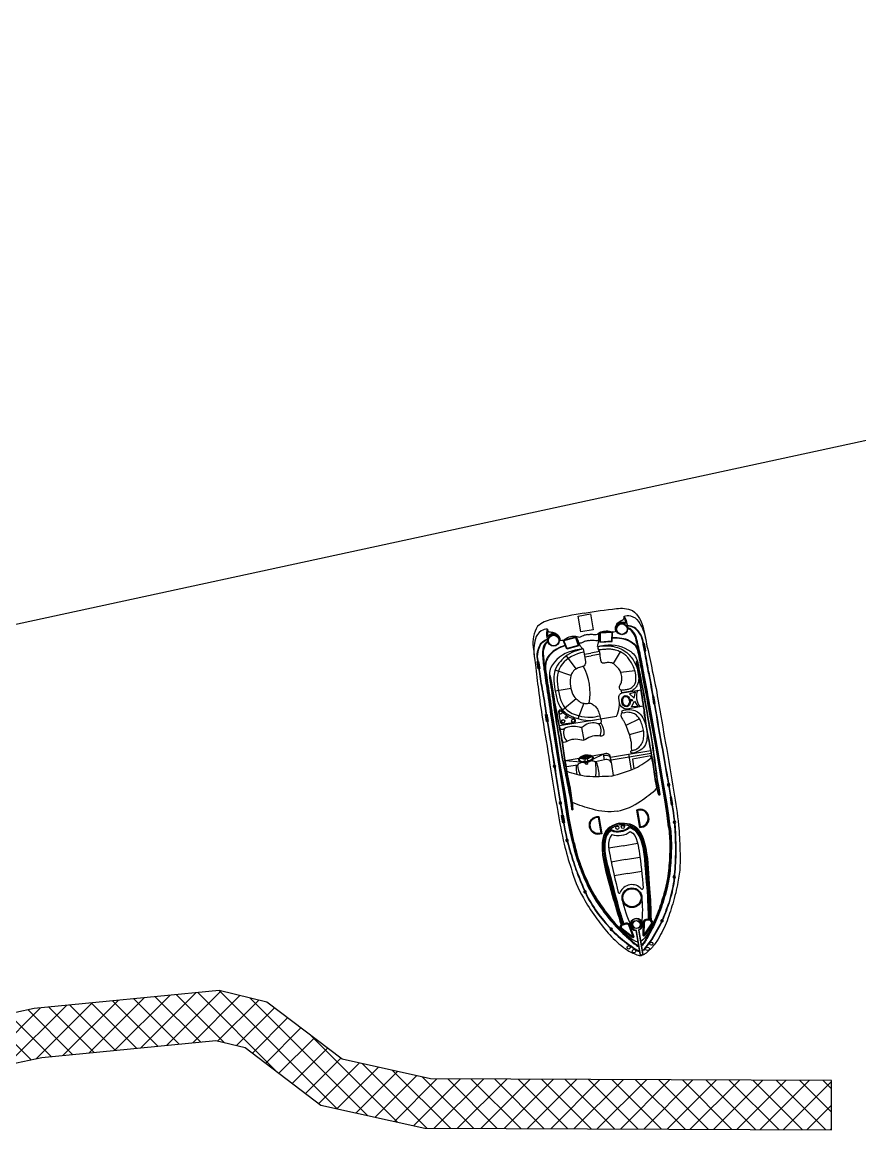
# Model space of a CAD drawing. Header units: metres. Extents: x 258469 to 261959, y 2180031 to 2183133.
# Drawn here: x 259008.7 to 259169.6, y 2182811 to 2183024 of the extents above; entities that cross this region are included whole.
import ezdxf

# ---------------------------------------------------------------- set-up
doc = ezdxf.new("R2010")
doc.units = ezdxf.units.M
doc.layers.add('PORT', color=5, linetype='Continuous')
doc.layers.add('village', color=3, linetype='Continuous')

msp = doc.modelspace()

# ---------------------------------------------------------------- linework, layer by layer
at = {"color": 32, "true_color": 0xcd6928}
for p, q in [((259124.18, 2182908.34), (259124.2, 2182908.42)), ((259110.12, 2182905.98), (259110.07, 2182906.04)), ((259115.1, 2182899.67), (259113.25, 2182902.16)), ((259116.63, 2182902.49), (259117.9, 2182902.7)), ((259116.72, 2182901.98), (259117.99, 2182902.19)), ((259119.56, 2182902.98), (259117.9, 2182902.7)), ((259119.69, 2182902.48), (259117.99, 2182902.19)), ((259123.51, 2182902.95), (259122.17, 2182900.69)), ((259114.04, 2182898.35), (259111.06, 2182899.41)), ((259126.39, 2182899.26), (259123.67, 2182898.96)), ((259114.1, 2182895.87), (259111.08, 2182895.35)), ((259115.07, 2182893.89), (259112.46, 2182891.72)), ((259116.54, 2182893.04), (259115.41, 2182890.08)), ((259118.97, 2182889.88), (259111.9, 2182888.69)), ((259116.13, 2182888.4), (259116.55, 2182885.92)), ((259127.26, 2182890.02), (259124.63, 2182888.75)), ((259128.04, 2182887.75), (259125.3, 2182887)), ((259115.64, 2182882.44), (259113.02, 2182882)), ((259116.78, 2182882.25), (259115.83, 2182882.43)), ((259116.81, 2182882.41), (259115.96, 2182882.56)), ((259117.68, 2182882.79), (259116.14, 2182882.53)), ((259117.09, 2182882.45), (259117.81, 2182882.86)), ((259117.16, 2182882.32), (259117.99, 2182882.78)), ((259120.36, 2182883.24), (259118.18, 2182882.87)), ((259120.36, 2182883.24), (259118.25, 2182882.22)), ((259120.54, 2182882.18), (259120.36, 2182883.24)), ((259125.17, 2182883.23), (259129.42, 2182883.95)), ((259125.25, 2182882.73), (259129.5, 2182883.44)), ((259115.89, 2182881.74), (259113.02, 2182882)), ((259124.12, 2182865.67), (259121.34, 2182865.2)), ((259124.12, 2182865.67), (259126.9, 2182866.14)), ((259124.58, 2182862.98), (259121.8, 2182862.52)), ((259124.58, 2182862.98), (259127.35, 2182863.45)), ((259125.03, 2182860.29), (259127.68, 2182860.74)), ((259125.03, 2182860.29), (259122.37, 2182859.85))]:
    msp.add_line(p, q, dxfattribs=at)
for points in [[(259116.61, 2182910.34, 0.01736), (259110.44, 2182909.15, 0.12634), (259107.66, 2182907.83, 0.172899), (259106.83, 2182903.81, 0.013884), (259107.27, 2182900.43, 0.008973), (259107.85, 2182895.6, 0.01509), (259108.62, 2182890.08, -0.002245), (259109.99, 2182881.61, 0.003342), (259111.55, 2182872.21, 0.016984), (259112.79, 2182865.95, 0.024546), (259114.11, 2182861.32, 0.067942), (259116.48, 2182855.62, 0.033948), (259118.79, 2182852.02, 0.022001), (259121.21, 2182848.88, 0.042872), (259124.04, 2182846.21, 0.059514), (259125.96, 2182845.03, 0.046364), (259127, 2182844.63, 0.104882), (259127.67, 2182844.56, 0.104882)], [(259116.61, 2182910.34, -0.01736), (259122.84, 2182911.24, -0.12634), (259125.9, 2182910.89, -0.172899), (259128, 2182907.37, -0.013884), (259128.69, 2182904.03, -0.008973), (259129.72, 2182899.28, -0.01509), (259130.79, 2182893.81, 0.002245), (259132.27, 2182885.36, -0.003342), (259133.87, 2182875.96, -0.016984), (259134.74, 2182869.64, -0.024546), (259135.01, 2182864.83, -0.067942), (259134.64, 2182858.67, -0.033948), (259133.63, 2182854.52, -0.022001), (259132.37, 2182850.76, -0.042872), (259130.56, 2182847.31, -0.059514), (259129.14, 2182845.56, -0.046364), (259128.29, 2182844.85, -0.104882), (259127.67, 2182844.56, -0.104882)], [(259124.29, 2182909.76, -0.164393), (259125.5, 2182909.82, -0.188684), (259127.08, 2182908.75, -0.10758), (259128.41, 2182905.52)], [(259129.01, 2182898.81, -0.002941), (259128.32, 2182902.56, 0.002014), (259127.87, 2182904.95, 0.130992), (259127.17, 2182906.56, 0.261832), (259124.94, 2182907.89, 0.261832)], [(259129.09, 2182898.82, -0.002942), (259128.4, 2182902.58, 0.002013), (259127.94, 2182904.97, 0.130442), (259127.23, 2182906.6, 0.261246), (259124.95, 2182907.97, 0.209197)], [(259133.15, 2182869.28), (259132.88, 2182871.53), (259132.5, 2182874.12), (259131.76, 2182878.33), (259130.79, 2182884.12), (259129.13, 2182893.38, -0.002601), (259128.17, 2182898.4, 0.004411), (259127.36, 2182902.66, 0.013009), (259126.66, 2182905.57, 0.113396), (259125.84, 2182907.05, 0.146005), (259124.96, 2182907.59, 1.595219)], [(259109.55, 2182907.29, 0.164393), (259108.39, 2182906.94, 0.188684), (259107.25, 2182905.41, 0.10758), (259107.05, 2182901.92)], [(259122.03, 2182905.72, -0.043195), (259123.84, 2182905.56, -0.183415), (259126.47, 2182904.17, -0.094511), (259127.2, 2182902.66)], [(259122.03, 2182905.64, -0.043334), (259123.83, 2182905.49, -0.18333), (259126.41, 2182904.12, -0.123985), (259127.23, 2182902.13, 0.015377), (259127.59, 2182900.66)], [(259133.07, 2182869.27), (259132.8, 2182871.52), (259132.42, 2182874.11), (259131.69, 2182878.32), (259130.72, 2182884.1), (259129.05, 2182893.36, -0.002601), (259128.09, 2182898.38, 0.004411), (259127.28, 2182902.65, 0.013003), (259126.59, 2182905.55, 0.113337), (259125.78, 2182907, 0.144821), (259124.95, 2182907.51, 0.138987)], [(259133, 2182869.26), (259132.73, 2182871.51), (259132.35, 2182874.1), (259131.61, 2182878.31), (259130.64, 2182884.09), (259128.97, 2182893.35, -0.002601), (259128.02, 2182898.37, 0.00441), (259127.21, 2182902.63, 0.012997), (259126.52, 2182905.53, 0.113276), (259125.73, 2182906.95, 0.142458), (259124.95, 2182907.43, 0.142458)], [(259108.6, 2182895.38, 0.002942), (259108.02, 2182899.15, -0.002013), (259107.67, 2182901.56, -0.130442), (259107.8, 2182903.33, -0.261246), (259109.52, 2182905.38, -0.209197)], [(259108.67, 2182895.39, 0.002941), (259108.09, 2182899.16, -0.002014), (259107.74, 2182901.57, -0.130992), (259107.88, 2182903.31, -0.261832), (259109.54, 2182905.3, -0.261832)], [(259114.42, 2182866.13), (259113.93, 2182868.34), (259113.45, 2182870.92), (259112.76, 2182875.14), (259111.79, 2182880.92), (259110.34, 2182890.22, 0.002601), (259109.6, 2182895.27, -0.004411), (259108.97, 2182899.57, -0.013009), (259108.68, 2182902.55, -0.113396), (259108.97, 2182904.22, -0.146005), (259109.63, 2182905.01, -1.595219)], [(259114.49, 2182866.14), (259114.01, 2182868.36), (259113.52, 2182870.93), (259112.84, 2182875.15), (259111.87, 2182880.93), (259110.41, 2182890.23, 0.002601), (259109.68, 2182895.29, -0.004411), (259109.05, 2182899.58, -0.013003), (259108.75, 2182902.55, -0.113337), (259109.04, 2182904.19, -0.144821), (259109.66, 2182904.94, -0.138987)], [(259114.57, 2182866.16), (259114.08, 2182868.37), (259113.6, 2182870.95), (259112.92, 2182875.16), (259111.94, 2182880.95), (259110.49, 2182890.24, 0.002601), (259109.75, 2182895.3, -0.00441), (259109.12, 2182899.59, -0.012997), (259108.83, 2182902.56, -0.113276), (259109.11, 2182904.16, -0.142458), (259109.69, 2182904.86, -0.142458)], [(259113.01, 2182904.2, 0.043195), (259111.34, 2182903.46, 0.183415), (259109.32, 2182901.29, 0.094511), (259109.12, 2182899.62)], [(259113.03, 2182904.13, 0.043334), (259111.38, 2182903.39, 0.18333), (259109.39, 2182901.26, 0.123985), (259109.26, 2182899.11, -0.015377), (259109.41, 2182897.6)], [(259116.41, 2182903.49), (259114.9, 2182903.23, 0.202722), (259110.53, 2182900.43, 0.178768), (259109.96, 2182897.98, -0.010028), (259110.65, 2182893.25, 0.005356), (259111.9, 2182885.47, 0.016605), (259113.05, 2182879.2, -0.018921), (259114.22, 2182872.7, 0.925873), (259114.48, 2182872.7, 0.041202), (259114.4, 2182873.88, 0.024461), (259113.78, 2182877.62, -0.012888), (259112.61, 2182884.83, 0.019359), (259111.82, 2182889.03, -0.002375), (259110.9, 2182893.89, 0.006386), (259110.4, 2182897, 0.013656), (259110.18, 2182898.24, 0.862706), (259109.94, 2182898.22, -0.648089)], [(259116.41, 2182903.49), (259116.56, 2182902.89), (259116.87, 2182901.07, -0.448043), (259116.16, 2182900.05, 0.025561), (259115.26, 2182899.74, 0.15676), (259114.43, 2182899.03, 0.144288), (259114.04, 2182898.31, 0.079427), (259113.95, 2182896.76, 0.054179), (259114.33, 2182895.06, 0.127294), (259115.09, 2182893.88, -0.025195), (259115.84, 2182893.27, 0.112656), (259116.55, 2182893.04, 0.061652), (259117.48, 2182893.05, -0.222278), (259118.22, 2182892.86, -0.049109), (259118.79, 2182892.39, -0.09997), (259119.26, 2182891.76, -0.045992), (259119.62, 2182890.64), (259119.75, 2182890.04)], [(259119.18, 2182903.95), (259120.56, 2182904.18, -0.202722), (259125.6, 2182902.97, -0.178768), (259126.94, 2182900.83, 0.010028), (259127.84, 2182896.14, -0.005356), (259129.21, 2182888.38, -0.016605), (259130.17, 2182882.08, 0.018921), (259131.18, 2182875.55, -0.925873), (259130.94, 2182875.47, -0.041202), (259130.63, 2182876.61, -0.024461), (259130, 2182880.35, 0.012888), (259128.74, 2182887.54, -0.019359), (259128.12, 2182891.77, 0.002375), (259127.39, 2182896.66, -0.006386), (259126.85, 2182899.76, -0.013656), (259126.65, 2182901.01, -0.862706), (259126.88, 2182901.07, 0.648089)], [(259132.85, 2182869.24), (259132.58, 2182871.49), (259132.2, 2182874.08), (259131.46, 2182878.28), (259130.49, 2182884.06), (259128.82, 2182893.32, -0.002601), (259127.87, 2182898.34, 0.00441), (259127.06, 2182902.6, 0.002867), (259126.92, 2182903.24, 0.002867)], [(259114.72, 2182866.19), (259114.23, 2182868.4), (259113.75, 2182870.97), (259113.07, 2182875.19), (259112.09, 2182880.97), (259110.64, 2182890.26, 0.002601), (259109.91, 2182895.32, -0.00441), (259109.28, 2182899.61, -0.002867), (259109.2, 2182900.26, -0.002867)], [(259126.81, 2182901.04, -0.016488), (259126.87, 2182900.82, 0.010023), (259127.76, 2182896.12, -0.005356), (259129.13, 2182888.37, -0.016607), (259130.09, 2182882.07, 0.018921), (259131.11, 2182875.53, 0.01143), (259131.11, 2182875.53, -0.913283), (259131.01, 2182875.5, -0.041174), (259130.71, 2182876.62, -0.024478), (259130.07, 2182880.36, 0.012889), (259128.82, 2182887.55, -0.019362), (259128.19, 2182891.78, 0.002377), (259127.47, 2182896.67, -0.006391), (259126.92, 2182899.77, -0.013664), (259126.73, 2182901.02, 0.000701), (259126.73, 2182901.02, -0.819976), (259126.81, 2182901.04, -0.819976)], [(259110.02, 2182898.22, 0.016488), (259110.04, 2182897.99, -0.010023), (259110.73, 2182893.26, 0.005356), (259111.97, 2182885.48, 0.016607), (259113.12, 2182879.22, -0.018921), (259114.3, 2182872.71, -0.01143), (259114.3, 2182872.71, 0.913283), (259114.41, 2182872.71, 0.041174), (259114.32, 2182873.87, 0.024478), (259113.7, 2182877.6, -0.012889), (259112.53, 2182884.82, 0.019362), (259111.74, 2182889.01, -0.002377), (259110.83, 2182893.87, 0.006391), (259110.33, 2182896.98, 0.013664), (259110.11, 2182898.22, -0.000701), (259110.11, 2182898.22, 0.819976), (259110.02, 2182898.22, 0.819976)], [(259129.01, 2182898.81, 0.006424), (259129.95, 2182893.64, 0.002217), (259131.43, 2182885.2, -0.003368), (259133.07, 2182875.74, -0.024633), (259133.97, 2182869.77, -0.015038), (259134.14, 2182865.77, -0.025461), (259134.13, 2182863.55, -0.013839), (259133.83, 2182858.92, -0.040238), (259132.86, 2182854.69, -0.016715), (259131.4, 2182850.91, -0.029693), (259129.32, 2182847.34, 0.015234), (259128.13, 2182845.79, -0.134036), (259127.89, 2182845.58, -0.024879), (259127.78, 2182845.52, -0.024879)], [(259129.09, 2182898.82, 0.006425), (259130.02, 2182893.66, 0.002217), (259131.5, 2182885.22, -0.003368), (259133.15, 2182875.76, -0.024633), (259134.05, 2182869.77, -0.015037), (259134.22, 2182865.78, -0.025439), (259134.21, 2182863.54, -0.013843), (259133.91, 2182858.91, -0.040266), (259132.93, 2182854.67, -0.016729), (259131.47, 2182850.87, -0.029739), (259129.38, 2182847.29, 0.01525), (259128.19, 2182845.75, -0.132389), (259127.92, 2182845.51, -0.028442), (259127.8, 2182845.45, -0.028442)], [(259108.6, 2182895.38, -0.006425), (259109.4, 2182890.19, -0.002217), (259110.76, 2182881.73, 0.003368), (259112.3, 2182872.25, 0.024633), (259113.41, 2182866.3, 0.015037), (259114.55, 2182862.47, 0.025439), (259115.29, 2182860.36, 0.013843), (259117.09, 2182856.08, 0.040266), (259119.4, 2182852.4, 0.016729), (259122.02, 2182849.29, 0.029739), (259125.17, 2182846.58, -0.01525), (259126.8, 2182845.51, 0.132389), (259127.12, 2182845.38, 0.028442), (259127.27, 2182845.36, 0.028442)], [(259108.67, 2182895.39, -0.006424), (259109.47, 2182890.2, -0.002217), (259110.84, 2182881.74, 0.003368), (259112.37, 2182872.26, 0.024633), (259113.48, 2182866.32, 0.015038), (259114.63, 2182862.49, 0.025461), (259115.36, 2182860.39, 0.013839), (259117.16, 2182856.12, 0.040238), (259119.46, 2182852.44, 0.016715), (259122.08, 2182849.34, 0.029693), (259125.21, 2182846.65, -0.015234), (259126.84, 2182845.57, 0.134036), (259127.14, 2182845.45, 0.024879), (259127.25, 2182845.44, 0.024879)], [(259119.75, 2182890.04), (259122.82, 2182890.56, 0.158322), (259123.31, 2182894.04, -0.417676), (259123.93, 2182895.03), (259127.55, 2182895.64)], [(259128.02, 2182892.46), (259124.79, 2182891.92, -0.406088), (259123.39, 2182893.33)], [(259119.75, 2182890.04, -0.291269), (259119.81, 2182889.26, -0.299867), (259119.32, 2182889.12, 0.273478), (259116.48, 2182888.59, -0.28657), (259115.73, 2182888.44, 0.198759), (259112.76, 2182888.14, -0.45148), (259112.01, 2182888.16, -1.463971)], [(259119.81, 2182889.28, -0.164009), (259120.39, 2182887.12, -0.407559), (259119.73, 2182886.71, 0.20466), (259116.9, 2182886.1, -0.28657), (259116.15, 2182885.95, 0.198759), (259113.17, 2182885.66, -0.45148), (259112.43, 2182885.67, -1.463971)], [(259122.29, 2182879.17), (259121.93, 2182881.36, 0.462925), (259120.54, 2182882.18), (259118.79, 2182881.78)], [(259121.77, 2182882.31), (259121.71, 2182882.65, 0.516839), (259120.36, 2182883.24, 0.282905)], [(259121.93, 2182881.36), (259121.77, 2182882.31, 0.545737), (259120.42, 2182882.88, 0.282905)], [(259121.88, 2182879.04, 0.033687), (259126.42, 2182880.54, 0.051879), (259129.64, 2182882.64, 1.92312)], [(259121.88, 2182879.04, -0.033687), (259117.09, 2182878.97, -0.051879), (259113.37, 2182879.9, -1.92312)], [(259123.01, 2182872.27, 0.096403), (259127.42, 2182874.22, 0.040538), (259130.61, 2182876.7, 1.92312)], [(259123.01, 2182872.27, -0.096403), (259118.21, 2182872.67, -0.040538), (259114.39, 2182873.97, -1.92312)], [(259126.69, 2182872.52), (259127.25, 2182869.19, 0.483063), (259129.07, 2182871.17, 0.50024), (259126.69, 2182872.52, 0.418424)], [(259119.46, 2182871.3), (259120.02, 2182867.97, -0.483063), (259117.66, 2182869.25, -0.50024), (259119.46, 2182871.3, -0.418424)], [(259132.85, 2182869.24, -0.031581), (259133.07, 2182865.75, -0.00492), (259133.02, 2182863.41, -0.028426), (259132.61, 2182859.37, -0.042959), (259131.64, 2182855.41, -0.035411), (259130.24, 2182851.57, -0.028829), (259128.8, 2182848.71, -0.092336), (259127.49, 2182847.24, -0.080328)], [(259133, 2182869.26, -0.031588), (259133.22, 2182865.75, -0.004924), (259133.18, 2182863.4, -0.028433), (259132.76, 2182859.34, -0.042917), (259131.78, 2182855.36, -0.035379), (259130.38, 2182851.51, -0.02413), (259128.66, 2182848.11, -0.075408), (259127.61, 2182846.53, -0.075408)], [(259133.07, 2182869.27, -0.031592), (259133.3, 2182865.75, -0.004926), (259133.25, 2182863.4, -0.028436), (259132.84, 2182859.33, -0.042895), (259131.86, 2182855.34, -0.035363), (259130.45, 2182851.48, -0.024111), (259128.73, 2182848.07, -0.077658), (259127.63, 2182846.44, -0.077658)], [(259133.15, 2182869.28, -0.031596), (259133.38, 2182865.75, -0.004928), (259133.33, 2182863.4, -0.02844), (259132.91, 2182859.32, -0.042875), (259131.93, 2182855.32, -0.035347), (259130.52, 2182851.45, -0.024093), (259128.8, 2182848.04, -0.079837), (259127.65, 2182846.34)], [(259114.42, 2182866.13, 0.031596), (259115.35, 2182862.72, 0.004928), (259116.17, 2182860.51, 0.02844), (259117.89, 2182856.79, 0.042875), (259120.13, 2182853.33, 0.035347), (259122.73, 2182850.14, 0.024093), (259125.47, 2182847.48, 0.079837), (259127.12, 2182846.25)], [(259114.49, 2182866.14, 0.031592), (259115.43, 2182862.75, 0.004926), (259116.24, 2182860.54, 0.028436), (259117.96, 2182856.83, 0.042895), (259120.2, 2182853.38, 0.035363), (259122.78, 2182850.19, 0.024111), (259125.53, 2182847.53, 0.077658), (259127.1, 2182846.35, 0.077658)], [(259114.57, 2182866.16, 0.031588), (259115.5, 2182862.77, 0.004924), (259116.31, 2182860.57, 0.028433), (259118.03, 2182856.87, 0.042917), (259120.26, 2182853.42, 0.035379), (259122.84, 2182850.24, 0.02413), (259125.58, 2182847.59, 0.075408), (259127.08, 2182846.44, 0.075408)], [(259114.72, 2182866.19, 0.031581), (259115.64, 2182862.82, 0.00492), (259116.45, 2182860.62, 0.028426), (259118.16, 2182856.94, 0.042959), (259120.38, 2182853.52, 0.035411), (259122.95, 2182850.35, 0.028829), (259125.25, 2182848.12, 0.092336), (259126.96, 2182847.16, 0.080328)], [(259124.07, 2182850.67), (259124.67, 2182850.81, -0.382221), (259125.29, 2182850.55), (259126.13, 2182848.32, -0.786544), (259125.85, 2182848), (259123.79, 2182849.56, -0.616464), (259124.07, 2182850.67, -3.844907)], [(259129.09, 2182851.51), (259128.47, 2182851.45, 0.382221), (259127.97, 2182851), (259127.9, 2182848.62, 0.786544), (259128.28, 2182848.41), (259129.71, 2182850.56, 0.616464), (259129.09, 2182851.51, 3.844907)]]:
    msp.add_lwpolyline(points, format="xyb", dxfattribs=at)
for points in [[(259117.86, 2182910.2), (259118.38, 2182907.14), (259115.99, 2182906.74), (259115.48, 2182909.8)], [(259114.98, 2182905.8), (259115.6, 2182904.11), (259113.3, 2182903.47), (259112.62, 2182905.16)], [(259114.93, 2182905.71), (259115.5, 2182904.17), (259113.34, 2182903.56), (259112.72, 2182905.11)], [(259119.65, 2182906.59), (259119.61, 2182904.79), (259121.99, 2182904.93), (259122.09, 2182906.76)], [(259119.72, 2182906.52), (259119.69, 2182904.87), (259121.92, 2182905.01), (259122.01, 2182906.67)], [(259126.21, 2182894.01), (259126.49, 2182895.2), (259125.32, 2182894.85)], [(259126.31, 2182893.43), (259126.96, 2182892.4), (259125.74, 2182892.35)]]:
    msp.add_lwpolyline(points, close=True, dxfattribs=at)
for points in [[(259127.96, 2182904.47), (259127.91, 2182904.46), (259128.14, 2182903.07), (259128.23, 2182903.08)], [(259128.3, 2182903.09), (259128.44, 2182903.12), (259128.2, 2182904.51), (259128.04, 2182904.48)], [(259107.94, 2182899.67), (259107.8, 2182899.65), (259107.57, 2182901.04), (259107.74, 2182901.07)], [(259107.81, 2182901.08), (259107.86, 2182901.09), (259108.1, 2182899.7), (259108.02, 2182899.68)], [(259129.81, 2182894.36), (259129.73, 2182894.34), (259129.97, 2182892.96), (259130.06, 2182892.98)], [(259130.14, 2182892.99), (259130.24, 2182893.01), (259130, 2182894.39), (259129.89, 2182894.37)], [(259109.51, 2182889.52), (259109.41, 2182889.51), (259109.18, 2182890.89), (259109.29, 2182890.91)], [(259109.37, 2182890.92), (259109.45, 2182890.93), (259109.68, 2182889.55), (259109.58, 2182889.54)], [(259121.71, 2182882.65), (259125.17, 2182883.23), (259125.67, 2182880.24)], [(259121.79, 2182882.14), (259125.25, 2182882.73)], [(259129.48, 2182882.51), (259129.42, 2182882.91), (259125.88, 2182882.31), (259126.19, 2182880.45)], [(259115.32, 2182881.17), (259113.21, 2182880.84)], [(259133.22, 2182875.01), (259133.12, 2182874.99), (259133.36, 2182873.55), (259133.47, 2182873.57)], [(259133.54, 2182873.58), (259133.68, 2182873.6), (259133.43, 2182875.05), (259133.29, 2182875.02)], [(259112.63, 2182870.07), (259112.5, 2182870.04), (259112.26, 2182871.49), (259112.4, 2182871.51)], [(259112.48, 2182871.52), (259112.58, 2182871.54), (259112.82, 2182870.1), (259112.71, 2182870.08)], [(259127.37, 2182844.74), (259126.59, 2182849.41)], [(259126.59, 2182849.37), (259127.37, 2182844.74)], [(259127.9, 2182844.83), (259127.12, 2182849.49)], [(259127.12, 2182849.46), (259127.9, 2182844.83)]]:
    msp.add_lwpolyline(points, dxfattribs=at)
for points in [[(259114.66, 2182889.32, 0.917705), (259114.52, 2182890.1, -0.209704), (259112.37, 2182891.58, 0.850912), (259111.72, 2182891.37), (259112.02, 2182889.55, 0.435659), (259112.62, 2182889.1)], [(259126.86, 2182872.42), (259127.38, 2182869.34, 0.460147), (259128.92, 2182871.15, 0.47706)], [(259119.33, 2182871.16), (259119.85, 2182868.07, -0.460147), (259117.81, 2182869.28, -0.47706)], [(259124.11, 2182850.48), (259124.72, 2182850.63, -0.383069), (259125.11, 2182850.48), (259125.96, 2182848.22, -0.853636), (259125.94, 2182848.17), (259123.91, 2182849.71, -0.613527)], [(259129.11, 2182851.32), (259128.48, 2182851.26, 0.383069), (259128.16, 2182850.99), (259128.09, 2182848.58, 0.853636), (259128.13, 2182848.53), (259129.54, 2182850.66, 0.613527)]]:
    msp.add_lwpolyline(points, format="xyb", close=True, dxfattribs=at)
for centre, radius in [((259123.87, 2182907.3), 1.09), ((259123.87, 2182907.3), 1.01), ((259110.76, 2182905.1), 1.09), ((259110.76, 2182905.1), 1.01), ((259125.72, 2182893.63), 0.163), ((259112.1, 2182891.27), 0.304), ((259112.59, 2182889.59), 0.304), ((259113.16, 2182890.31), 0.197), ((259114.51, 2182889.69), 0.304), ((259123.01, 2182869.11), 0.305), ((259124.05, 2182869.28), 0.305), ((259125.81, 2182855.66), 1.9), ((259125.81, 2182855.66), 1.9), ((259125.81, 2182855.66), 1.74), ((259125.81, 2182855.66), 1.74), ((259126.6, 2182850.5), 0.771), ((259126.75, 2182850.53), 0.771), ((259125.18, 2182846.11), 0.313), ((259128.8, 2182845.84), 0.349), ((259129.53, 2182846.84), 0.313), ((259126.19, 2182845.4), 0.349)]:
    msp.add_circle(centre, radius, dxfattribs=at)
for centre, radius, start, end in [((259121.44, 2182907.7), 3.52, 355.5384, 35.874), ((259121.1, 2182908.28), 3.52, 1.6681, 24.9006), ((259123.87, 2182907.3), 1.32, 55.3153, 200.2169), ((259123.87, 2182907.3), 1.17, 73.267, 200.2169), ((259112.91, 2182906.27), 3.52, 163.2114, 203.547), ((259113.05, 2182906.93), 3.52, 174.1848, 197.4173), ((259110.76, 2182905.1), 1.32, 358.8685, 143.7701), ((259110.76, 2182905.1), 1.17, 358.8685, 125.8184), ((259106.59, 2182894.92), 11.17, 350.4422, 27.9148), ((259129.78, 2182894.31), 3.12, 157.0113, 218.8988), ((259117.65, 2182887.75), 2.24, 332.7427, 36.9469), ((259114.9, 2182887.29), 2.24, 156.1672, 224.3147), ((259117.95, 2182881.86), 1.24, 157.9473, 185.5874), ((259116.96, 2182882.36), 0.166, 9.5427, 189.5427), ((259116.19, 2182881.57), 1.24, 15.1452, 41.1381), ((259110.92, 2182880.92), 0.237, 105.6381, 272.1405), ((259110.92, 2182880.92), 0.237, 290.7647, 87.0138), ((259117.59, 2182878.44), 3.55, 114.9769, 129.7327), ((259117.59, 2182878.44), 3.55, 104.4452, 110.7845), ((259117.07, 2182881.7), 0.347, 200.345, 358.6906), ((259117.95, 2182881.86), 1.24, 193.158, 193.4273), ((259117.59, 2182878.44), 3.55, 89.4918, 93.7317), ((259116.19, 2182881.57), 1.24, 5.6582, 5.9275), ((259117.59, 2182878.44), 3.55, 70.1677, 83.5187), ((259132.86, 2182877.37), 0.237, 113.3321, 265.9126), ((259132.86, 2182877.37), 0.237, 284.5728, 94.6719), ((259112.05, 2182873.87), 0.237, 104.4135, 274.5126), ((259112.05, 2182873.87), 0.237, 293.1728, 85.7533), ((259123.61, 2182870.71), 2.15, 270.8312, 322.0383), ((259133.99, 2182870.16), 0.237, 109.9278, 262.2034), ((259133.99, 2182870.16), 0.237, 280.8623, 91.2689), ((259122.97, 2182870.6), 2.15, 237.0471, 288.2543), ((259122.97, 2182870.6), 2.3, 240.5045, 288.2543), ((259123.02, 2182870.49), 2.89, 248.6669, 285.2692), ((259123.61, 2182870.71), 2.3, 270.8312, 318.5809), ((259123.59, 2182870.58), 2.89, 273.8162, 310.4186), ((259113.34, 2182866.69), 0.237, 107.8166, 278.2232), ((259113.34, 2182866.69), 0.237, 296.882, 89.1577), ((259133.95, 2182859.68), 0.237, 97.8893, 252.5235), ((259133.95, 2182859.68), 0.237, 271.1586, 79.2542), ((259116.8, 2182856.8), 0.237, 119.8312, 287.9269), ((259116.8, 2182856.8), 0.237, 306.5619, 101.1961), ((259123.37, 2182856.74), 0.202, 193.8804, 340.3481), ((259125.7, 2182855.88), 2.28, 97.8024, 159.6035), ((259125.84, 2182855.9), 2.28, 39.4819, 101.2831), ((259127.75, 2182857.48), 0.202, 218.7373, 5.2051), ((259143.7, 2182859.24), 20.14, 191.1445, 206.2153), ((259107.73, 2182853.19), 20.14, 352.8701, 7.9409), ((259126.6, 2182850.5), 1.13, 297.2092, 269.6587), ((259126.75, 2182850.53), 1.13, 289.4267, 261.8762), ((259131.56, 2182851.22), 0.237, 73.553, 241.1354), ((259131.56, 2182851.22), 0.237, 259.7731, 54.9152), ((259121.83, 2182849.59), 0.237, 144.1702, 299.3123), ((259121.83, 2182849.59), 0.237, 317.9501, 125.5325), ((259127.57, 2182845.15), 0.456, 243.4501, 315.6354), ((259127.57, 2182845.15), 0.456, 243.4501, 315.6354)]:
    msp.add_arc(centre, radius, start, end, dxfattribs=at)
for centre, major_axis, ratio in [((259124.66, 2182893.43), (0.13, -1.08), 0.758117), ((259116.96, 2182882.36), (-1.39, -0.23), 0.533092)]:
    msp.add_ellipse(centre, major_axis=major_axis, ratio=ratio, dxfattribs=at)
for start_param, end_param in [(4.712389, 5.232342), (0.830012, 1.576846)]:
    msp.add_ellipse((259117.06, 2182881.46), major_axis=(0.69, -4.09), ratio=0.425319, start_param=start_param, end_param=end_param, dxfattribs=at)
for points in [[(259122.75, 2182908), (259123.02, 2182908.42), (259123.71, 2182908.92), (259124.14, 2182909.13), (259124.3, 2182909.47), (259124.29, 2182909.76)], [(259111.58, 2182906.13), (259111.19, 2182906.43), (259110.37, 2182906.67), (259109.9, 2182906.73), (259109.64, 2182907), (259109.55, 2182907.29)], [(259117.3, 2182906.24), (259116.68, 2182906.1), (259116.27, 2182905.93), (259115.75, 2182905.71), (259115.26, 2182905.81), (259114.24, 2182905.85), (259113.2, 2182905.52), (259112.7, 2182905.2), (259112.36, 2182905.09), (259111.85, 2182905.08)], [(259116.41, 2182903.49), (259115.97, 2182903.94), (259115.63, 2182904.59), (259115.17, 2182905.83)], [(259117.3, 2182906.24), (259117.95, 2182906.31), (259118.38, 2182906.29), (259118.95, 2182906.25), (259119.37, 2182906.5), (259120.33, 2182906.88), (259121.42, 2182906.9), (259122, 2182906.76), (259122.35, 2182906.77), (259122.84, 2182906.93)], [(259119.18, 2182903.95), (259119.32, 2182904.5), (259119.43, 2182905.23), (259119.45, 2182906.55)], [(259116.41, 2182903.49), (259114.73, 2182902.99), (259112.97, 2182901.95), (259111.78, 2182900.75), (259110.93, 2182898.99), (259110.78, 2182897.34), (259111.13, 2182895.12), (259111.74, 2182892.83), (259112.88, 2182891.31), (259114.73, 2182890.31), (259116.46, 2182889.83), (259118.37, 2182889.78), (259119.75, 2182890.04)], [(259123.8, 2182895.51), (259123.48, 2182895.74), (259123.44, 2182896.28), (259123.72, 2182896.92), (259123.86, 2182897.65), (259123.74, 2182898.72), (259123.44, 2182899.44), (259122.74, 2182900.22), (259122.13, 2182900.7), (259121.19, 2182900.87), (259120.56, 2182900.78), (259120.12, 2182900.77), (259119.91, 2182901.06), (259119.76, 2182901.79), (259119.49, 2182903.18), (259119.32, 2182903.87), (259120.09, 2182904.06), (259121.59, 2182904.08), (259122.72, 2182903.84), (259123.95, 2182903.38), (259125.06, 2182902.57), (259125.85, 2182901.63), (259126.42, 2182900.63), (259126.84, 2182899.57), (259127.06, 2182898.39), (259127.04, 2182897.17), (259126.81, 2182896.52), (259126.42, 2182895.94), (259125.6, 2182895.35), (259125.01, 2182895.21), (259124.27, 2182895.09), (259123.84, 2182895.14), (259123.8, 2182895.51), (259124.14, 2182895.63), (259124.95, 2182895.74), (259125.61, 2182895.96), (259126.17, 2182896.45), (259126.5, 2182897.02), (259126.58, 2182897.79), (259126.4, 2182899.19), (259125.97, 2182900.3), (259125.42, 2182901.26), (259124.85, 2182902.01), (259124.34, 2182902.46), (259123.61, 2182902.9), (259122.66, 2182903.25), (259121.93, 2182903.39), (259121.07, 2182903.42), (259120.37, 2182903.39), (259119.87, 2182903.34), (259119.49, 2182903.33), (259119.36, 2182903.51)], [(259123.91, 2182891.28), (259123.73, 2182890.93), (259123.71, 2182890.5), (259124.08, 2182889.84), (259124.37, 2182889.32), (259124.76, 2182888.43), (259125.28, 2182887.08), (259125.47, 2182886.34), (259125.63, 2182885.56), (259125.68, 2182884.95), (259125.68, 2182884.38), (259125.75, 2182883.95)], [(259126.23, 2182884.06), (259125.94, 2182883.99), (259125.59, 2182883.85), (259125.67, 2182883.51), (259126.28, 2182883.53), (259127.4, 2182884.01), (259128.39, 2182885.11), (259128.71, 2182886.68), (259128.63, 2182888.15), (259128.1, 2182889.83), (259127.1, 2182891.22), (259126.12, 2182891.73), (259124.69, 2182891.8), (259124.07, 2182891.66), (259123.85, 2182891.46), (259124.03, 2182891.18), (259124.36, 2182891.21), (259125.49, 2182891.26), (259126.3, 2182890.99), (259126.99, 2182890.4), (259127.46, 2182889.65), (259127.83, 2182888.62), (259128.06, 2182887.6), (259128.06, 2182886.63), (259127.9, 2182885.63), (259127.34, 2182884.81), (259126.55, 2182884.18), (259126.23, 2182884.06)]]:
    msp.add_spline(points, degree=3, dxfattribs=at)
for points, knots in [([(259117.5, 2182905.1), (259117.28, 2182905.06), (259116.93, 2182905), (259116.42, 2182904.8), (259116.02, 2182904.52), (259115.72, 2182904.6), (259115.61, 2182904.63)], [0, 0, 0, 0, 0.00840925, 0.01405459, 0.02148076, 0.02583256, 0.02583256, 0.02583256, 0.02583256]), ([(259117.5, 2182905.1), (259117.71, 2182905.13), (259118.07, 2182905.19), (259118.61, 2182905.17), (259119.08, 2182905.03), (259119.33, 2182905.2), (259119.43, 2182905.27)], [0, 0, 0, 0, 0.00840925, 0.01405459, 0.02148076, 0.02583256, 0.02583256, 0.02583256, 0.02583256]), ([(259116.56, 2182902.89), (259114.85, 2182902.47), (259113.38, 2182901.75), (259111.42, 2182899.35), (259111.25, 2182897.74), (259111.88, 2182894.38), (259112.2, 2182892.62), (259114.53, 2182890.79), (259116.32, 2182890.28), (259118.47, 2182890.39), (259119.02, 2182890.51), (259119.62, 2182890.64)], [0, 0, 0, 0, 0.0684102, 0.0684102, 0.1368204, 0.1368204, 0.2052306, 0.2052306, 0.2736407, 0.2736407, 0.2974604, 0.2974604, 0.2974604, 0.2974604]), ([(259124.78, 2182892.5), (259125.13, 2182892.55), (259125.44, 2182893.13), (259125.16, 2182894.21), (259124.67, 2182894.49), (259124.01, 2182894.07), (259123.89, 2182893.34), (259124.31, 2182892.62), (259124.56, 2182892.48), (259124.78, 2182892.5)], [0, 0, 0, 0, 1.743273, 1.743273, 3.486547, 3.486547, 5.22982, 5.22982, 6.283185, 6.283185, 6.283185, 6.283185]), ([(259115.72, 2182882.15), (259115.75, 2182881.99), (259115.98, 2182881.81), (259117.13, 2182881.64), (259118.17, 2182882.17), (259118.24, 2182882.82), (259117.36, 2182883.12), (259116, 2182882.71), (259115.69, 2182882.35), (259115.72, 2182882.15)], [0, 0, 0, 0, 1.031451, 1.031451, 2.992455, 2.992455, 4.95346, 4.95346, 6.283185, 6.283185, 6.283185, 6.283185]), ([(259123.4, 2182870), (259122.12, 2182869.67), (259120.84, 2182868.98), (259119.94, 2182866.43), (259120.01, 2182865.04), (259120.55, 2182861.13), (259121.37, 2182858.72), (259122.53, 2182854.28), (259123.11, 2182852.41), (259123.72, 2182850.46)], [0, 0, 0, 0, 0.0462196, 0.0462196, 0.0924392, 0.0924392, 0.1947325, 0.1947325, 0.2709084, 0.2709084, 0.2709084, 0.2709084]), ([(259123.42, 2182869.93), (259122.1, 2182869.59), (259120.83, 2182868.84), (259119.99, 2182866.21), (259120.11, 2182864.79), (259120.7, 2182860.88), (259121.51, 2182858.45), (259122.66, 2182854.13), (259123.2, 2182852.36), (259123.79, 2182850.52)], [0, 0, 0, 0, 0.0480884, 0.0480884, 0.0961768, 0.0961768, 0.1985377, 0.1985377, 0.2704106, 0.2704106, 0.2704106, 0.2704106]), ([(259123.47, 2182869.7), (259122.13, 2182869.36), (259120.93, 2182868.59), (259120.2, 2182865.9), (259120.37, 2182864.45), (259121.04, 2182860.49), (259121.85, 2182857.99), (259123, 2182853.81), (259123.49, 2182852.22), (259123.99, 2182850.64)], [0, 0, 0, 0, 0.0508337, 0.0508337, 0.1016674, 0.1016674, 0.2060328, 0.2060328, 0.2709084, 0.2709084, 0.2709084, 0.2709084]), ([(259123.4, 2182870), (259124.71, 2182870.11), (259126.15, 2182869.87), (259127.83, 2182867.76), (259128.22, 2182866.42), (259128.98, 2182862.55), (259129, 2182860), (259129.35, 2182855.43), (259129.42, 2182853.47), (259129.47, 2182851.43)], [0, 0, 0, 0, 0.0462196, 0.0462196, 0.0924392, 0.0924392, 0.1947325, 0.1947325, 0.2709084, 0.2709084, 0.2709084, 0.2709084]), ([(259123.4, 2182869.92), (259124.75, 2182870.04), (259126.2, 2182869.75), (259127.86, 2182867.54), (259128.21, 2182866.15), (259128.93, 2182862.26), (259128.95, 2182859.7), (259129.28, 2182855.24), (259129.35, 2182853.39), (259129.4, 2182851.47)], [0, 0, 0, 0, 0.0480884, 0.0480884, 0.0961768, 0.0961768, 0.1985377, 0.1985377, 0.2704106, 0.2704106, 0.2704106, 0.2704106]), ([(259123.42, 2182869.69), (259124.8, 2182869.81), (259126.19, 2182869.47), (259127.76, 2182867.17), (259128.07, 2182865.74), (259128.73, 2182861.78), (259128.78, 2182859.16), (259129.07, 2182854.83), (259129.12, 2182853.17), (259129.17, 2182851.51)], [0, 0, 0, 0, 0.0508337, 0.0508337, 0.1016674, 0.1016674, 0.2060328, 0.2060328, 0.2709084, 0.2709084, 0.2709084, 0.2709084]), ([(259125.3, 2182869.39), (259125.58, 2182869.31), (259126.73, 2182868.83), (259128.21, 2182865.88), (259128.44, 2182861.33), (259128.97, 2182856.29), (259129.05, 2182852.9), (259129.09, 2182851.51)], [0.0234044, 0.0234044, 0.0234044, 0.0234044, 0.0350942, 0.0739111, 0.138251, 0.2165713, 0.2709084, 0.2709084, 0.2709084, 0.2709084]), ([(259121.8, 2182868.8), (259121.56, 2182868.63), (259120.63, 2182867.81), (259120.19, 2182864.54), (259121.47, 2182860.16), (259122.62, 2182855.22), (259123.64, 2182851.99), (259124.06, 2182850.66)], [0.0234044, 0.0234044, 0.0234044, 0.0234044, 0.0350942, 0.0739111, 0.138251, 0.2165713, 0.2709084, 0.2709084, 0.2709084, 0.2709084]), ([(259121.83, 2182868.6), (259121.4, 2182868.27), (259121.06, 2182867.88), (259120.49, 2182866.27), (259120.55, 2182864.9), (259120.92, 2182862.52), (259121.26, 2182861.37), (259122.17, 2182857.87), (259122.74, 2182855.49), (259123.69, 2182852.35), (259123.95, 2182851.53), (259124.21, 2182850.71)], [0.0248254, 0.0248254, 0.0248254, 0.0248254, 0.0474598, 0.0474598, 0.0949196, 0.0949196, 0.1423794, 0.1423794, 0.237299, 0.237299, 0.2709084, 0.2709084, 0.2709084, 0.2709084]), ([(259121.97, 2182867.79), (259120.8, 2182866.71), (259121.5, 2182864.33), (259121.89, 2182861.9), (259122.64, 2182858.75), (259123.18, 2182856.69)], [0.0313661, 0.0313661, 0.0313661, 0.0313661, 0.1084744, 0.1084744, 0.1920729, 0.1920729, 0.1920729, 0.1920729]), ([(259125.33, 2182869.19), (259125.85, 2182869.02), (259126.29, 2182868.76), (259127.37, 2182867.43), (259127.75, 2182866.11), (259128.18, 2182863.74), (259128.24, 2182862.55), (259128.52, 2182858.93), (259128.77, 2182856.5), (259128.89, 2182853.22), (259128.92, 2182852.37), (259128.94, 2182851.51)], [0.0248254, 0.0248254, 0.0248254, 0.0248254, 0.0474598, 0.0474598, 0.0949196, 0.0949196, 0.1423794, 0.1423794, 0.237299, 0.237299, 0.2709084, 0.2709084, 0.2709084, 0.2709084]), ([(259125.47, 2182868.38), (259126.93, 2182867.74), (259127.04, 2182865.26), (259127.47, 2182862.84), (259127.79, 2182859.62), (259127.96, 2182857.49)], [0.0313661, 0.0313661, 0.0313661, 0.0313661, 0.1084744, 0.1084744, 0.1920729, 0.1920729, 0.1920729, 0.1920729])]:
    msp.add_open_spline(points, degree=3, knots=knots, dxfattribs=at)
for points in [[(259115.26, 2182879.32), (259115.16, 2182879.9), (259115.12, 2182880.52), (259115.16, 2182881.17)], [(259119.55, 2182878.93), (259119.53, 2182879.82), (259119.36, 2182880.81), (259118.95, 2182881.81)]]:
    msp.add_open_spline(points, degree=3, dxfattribs=at)
at = {"layer": 'PORT'}
for p, q in [((259046.52, 2182837.82), (259010.98, 2182834.36)), ((259055.65, 2182835.62), (259046.52, 2182837.82)), ((259070.11, 2182824.62), (259055.65, 2182835.62)), ((259010.98, 2182834.36), (258994.94, 2182830.9)), ((259012.45, 2182824.98), (259045.85, 2182828.23)), ((259045.85, 2182828.23), (259051.49, 2182826.87)), ((259051.49, 2182826.87), (259066.03, 2182815.81)), ((258997.96, 2182821.85), (259012.45, 2182824.98)), ((259087.1, 2182820.85), (259070.11, 2182824.62)), ((259164.16, 2182820.53), (259087.1, 2182820.85)), ((259164.12, 2182811.05), (259164.16, 2182820.53)), ((259066.03, 2182815.81), (259086.04, 2182811.37)), ((259086.04, 2182811.37), (259164.12, 2182811.05))]:
    msp.add_line(p, q, dxfattribs=at)
at = {"layer": 'PORT', "linetype": 'Continuous'}
for p, q in [((259031.46, 2182826.82), (259042.01, 2182837.38)), ((259036.43, 2182827.31), (259046.86, 2182837.74)), ((259057.58, 2182822.23), (259042.4, 2182837.42)), ((259069.2, 2182815.11), (259046.49, 2182837.82)), ((259011.43, 2182824.76), (259022.12, 2182835.44)), ((259016.54, 2182825.37), (259027.09, 2182835.93)), ((259021.51, 2182825.86), (259032.06, 2182836.41)), ((259030.62, 2182826.74), (259021.94, 2182835.43)), ((259034.71, 2182827.14), (259026.03, 2182835.82)), ((259026.48, 2182826.34), (259037.04, 2182836.9)), ((259038.8, 2182827.54), (259030.12, 2182836.22)), ((259042.9, 2182827.94), (259034.21, 2182836.62)), ((259047.49, 2182827.83), (259038.3, 2182837.02)), ((259041.41, 2182827.79), (259050.48, 2182836.87)), ((259046.24, 2182828.13), (259054.1, 2182835.99)), ((259074.97, 2182813.82), (259052.39, 2182836.4)), ((258999.98, 2182822.29), (259012.17, 2182834.48)), ((259005.7, 2182823.52), (259017.14, 2182834.96)), ((259014.25, 2182825.15), (259006.09, 2182833.31)), ((259018.34, 2182825.55), (259009.79, 2182834.1)), ((259022.44, 2182825.95), (259013.75, 2182834.63)), ((259026.53, 2182826.35), (259017.84, 2182835.03)), ((259049.85, 2182827.26), (259057.1, 2182834.51)), ((259010.38, 2182824.53), (259002.4, 2182832.51)), ((259052.89, 2182825.8), (259059.65, 2182832.57)), ((259055.44, 2182823.86), (259062.2, 2182830.63)), ((259080.74, 2182812.54), (259064.08, 2182829.21)), ((259057.99, 2182821.92), (259064.76, 2182828.69)), ((259060.54, 2182819.98), (259067.31, 2182826.75)), ((259063.09, 2182818.05), (259069.86, 2182824.81)), ((259065.64, 2182816.11), (259073.42, 2182823.88)), ((259069.14, 2182815.12), (259077.09, 2182823.07)), ((259086.41, 2182811.36), (259074.03, 2182823.75)), ((259090.92, 2182811.35), (259079.8, 2182822.47)), ((259072.82, 2182814.3), (259080.77, 2182822.25)), ((259076.49, 2182813.49), (259084.44, 2182821.44)), ((259080.16, 2182812.67), (259088.33, 2182820.84)), ((259083.84, 2182811.85), (259092.81, 2182820.82)), ((259095.43, 2182811.33), (259085.57, 2182821.18)), ((259087.83, 2182811.36), (259097.28, 2182820.8)), ((259099.93, 2182811.31), (259090.41, 2182820.83)), ((259092.31, 2182811.34), (259101.75, 2182820.79)), ((259104.44, 2182811.29), (259094.92, 2182820.81)), ((259096.78, 2182811.32), (259106.22, 2182820.77)), ((259108.95, 2182811.27), (259099.43, 2182820.8)), ((259101.25, 2182811.3), (259110.69, 2182820.75)), ((259113.46, 2182811.25), (259103.94, 2182820.78)), ((259105.72, 2182811.29), (259115.17, 2182820.73)), ((259117.97, 2182811.24), (259108.45, 2182820.76)), ((259110.19, 2182811.27), (259119.64, 2182820.71)), ((259122.48, 2182811.22), (259112.96, 2182820.74)), ((259114.66, 2182811.25), (259124.11, 2182820.69)), ((259126.99, 2182811.2), (259117.46, 2182820.72)), ((259119.14, 2182811.23), (259128.58, 2182820.68)), ((259131.49, 2182811.18), (259121.97, 2182820.7)), ((259123.61, 2182811.21), (259133.05, 2182820.66)), ((259136, 2182811.16), (259126.48, 2182820.68)), ((259128.08, 2182811.19), (259137.53, 2182820.64)), ((259140.51, 2182811.14), (259130.99, 2182820.67)), ((259132.55, 2182811.18), (259142, 2182820.62)), ((259145.02, 2182811.13), (259135.5, 2182820.65)), ((259137.02, 2182811.16), (259146.47, 2182820.6)), ((259149.53, 2182811.11), (259140.01, 2182820.63)), ((259141.5, 2182811.14), (259150.94, 2182820.58)), ((259154.04, 2182811.09), (259144.51, 2182820.61)), ((259145.97, 2182811.12), (259155.41, 2182820.57)), ((259158.55, 2182811.07), (259149.02, 2182820.59)), ((259150.44, 2182811.1), (259159.88, 2182820.55)), ((259163.05, 2182811.05), (259153.53, 2182820.57)), ((259154.91, 2182811.09), (259164.16, 2182820.33)), ((259164.13, 2182814.47), (259158.04, 2182820.56)), ((259164.15, 2182818.94), (259162.55, 2182820.54)), ((259159.38, 2182811.07), (259164.14, 2182815.82)), ((259163.86, 2182811.05), (259164.12, 2182811.31))]:
    msp.add_line(p, q, dxfattribs=at)
at = {"layer": 'village', "color": 3}
msp.add_line((258844.87, 2182873.01), (259541.45, 2183023.96), dxfattribs=at)

doc.saveas('drawing.dxf')
